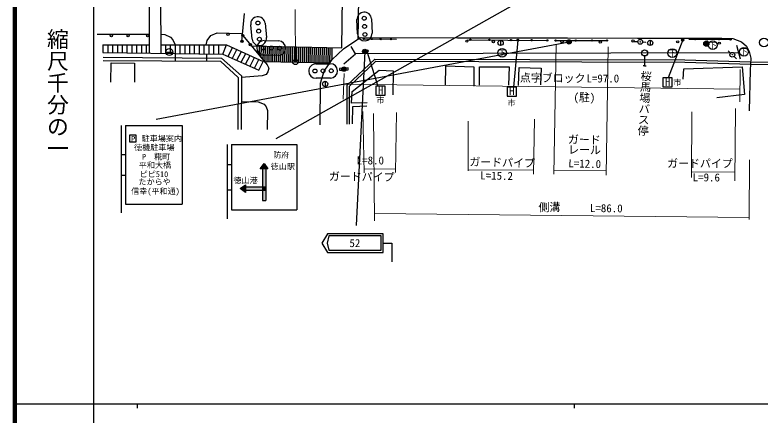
# Model space of a CAD drawing. Units: millimetres at full size, sheet at 1:1000; details may follow other scales. Extents: x 40000 to 680000, y 20000 to 380000.
# Drawn here: x 40000 to 210523, y 202409 to 294059 of the extents above; entities that cross this region are included whole.
import ezdxf
from ezdxf.enums import TextEntityAlignment as Align

# ---------------------------------------------------------------- set-up
doc = ezdxf.new("R2010")
doc.units = ezdxf.units.MM
doc.header["$LTSCALE"] = 1000
doc.linetypes.add('CHAIN', pattern=[18.5, 12, -1.5, 3.5, -1.5])
for name, color, linetype, lineweight in [('M-BGD', 7, 'Continuous', 25), ('M-BGD-EXST', 7, 'Continuous', 25), ('M-BMK', 2, 'CHAIN', 13), ('M-BMK-SRVR', 3, 'Continuous', 25), ('M-STR-HTXT', 7, 'Continuous', 13), ('M-STR-STR3', 7, 'Continuous', 25), ('M-STR-STRC', 7, 'Continuous', 25), ('M-TTL', 2, 'Continuous', 140), ('M-TTL-BAND', 7, 'Continuous', 25)]:
    doc.layers.add(name, color=color, linetype=linetype, lineweight=lineweight)
doc.layers.add('M-BMK-HTXT', color=7, linetype='Continuous')
doc.styles.add('@ＭＳ ゴシック', font='')
doc.styles.add('ＭＳ ゴシック', font='')
doc.styles.get('@ＭＳ ゴシック').set_extended_font_data('@MS Gothic')
doc.styles.get('ＭＳ ゴシック').set_extended_font_data('MS Gothic')

msp = doc.modelspace()

# ---------------------------------------------------------------- hatches: boundary and pattern name
at = {"layer": 'M-BGD'}
h = msp.add_hatch(color=256, dxfattribs=at)
edge = h.paths.add_edge_path()
edge.add_ellipse((183101, 287883), major_axis=(47.9, 14.2), ratio=1, start_angle=-18.3063, end_angle=161.6937)
for points in [[(198827, 287473, 1), (197627, 287473, 1)], [(114784, 281614, 1), (115783, 281658, 0.41421), (115262, 282135, 0.41421)]]:
    msp.add_hatch(color=256, dxfattribs=at).paths.add_polyline_path(points)
h = msp.add_hatch(color=256, dxfattribs=at)
edge = h.paths.add_edge_path()
edge.add_ellipse((204156, 284933), major_axis=(47.9, 14.2), ratio=1, start_angle=-60.46001, end_angle=119.53999)
at = {"layer": 'M-BGD-EXST'}
for points in [[(92203, 287999, 1), (91703, 287999, 1)], [(92203, 287999, 1), (91703, 287999, 1)], [(155332, 288269, 1), (154832, 288269, 1)], [(193071, 288318, 1), (192571, 288318, 1)], [(120807, 285786, 1), (120307, 285786, 1)]]:
    msp.add_hatch(color=256, dxfattribs=at).paths.add_polyline_path(points)
at = {"layer": 'M-STR-STRC'}
for points in [[(167319, 287859, 1), (166319, 287859, 1)], [(96429, 286887), (95979, 286897), (95933, 284783), (96371, 284257)], [(97329, 286868), (96879, 286878), (96810, 283732), (97077, 283412), (97253, 283409)], [(98229, 286848), (97779, 286858), (97703, 283399), (98153, 283389)], [(99128, 286828), (98678, 286838), (98603, 283379), (99053, 283369)], [(100028, 286809), (99578, 286818), (99502, 283359), (99952, 283349)], [(100928, 286789), (100478, 286799), (100402, 283340), (100852, 283330)], [(101828, 286769), (101378, 286779), (101302, 283320), (101752, 283310)], [(102727, 286749), (102278, 286759), (102202, 283300), (102652, 283290)], [(103627, 286730), (103177, 286740), (103102, 283280), (103551, 283270)], [(104527, 286710), (104077, 286720), (104001, 283261), (104451, 283251)], [(105427, 286690), (104977, 286700), (104901, 283241), (105351, 283231)], [(106327, 286670), (105877, 286680), (105801, 283221), (106251, 283211)], [(107226, 286651), (106777, 286661), (106701, 283201), (107151, 283192)], [(108126, 286631), (107676, 286641), (107600, 283182), (108050, 283172)], [(109026, 286611), (108576, 286621), (108500, 283162), (108950, 283152)], [(109926, 286592), (109476, 286601), (109400, 283142), (109850, 283132)], [(110826, 286572), (110376, 286582), (110300, 283123), (110750, 283113)], [(111725, 286552), (111275, 286562), (111200, 283103), (111649, 283093)], [(112625, 286532), (112175, 286542), (112099, 283083), (112110, 283083), (112564, 283753)], [(120569, 285676, 1), (119569, 285676, 1)], [(97035, 260023), (97910, 258773), (97410, 258773), (96660, 258773), (96160, 258773)], [(96660, 258773), (97410, 258773), (97410, 254648), (96660, 254648)], [(92785, 255148), (92785, 254648), (92785, 253898), (92785, 253398), (91535, 254273)], [(91535, 254273), (92071, 254648), (92785, 254648), (92785, 253898), (92785, 253398)], [(92785, 254648), (96660, 254648), (96660, 253898), (92785, 253898)], [(96660, 254648), (97410, 254648), (97410, 253898), (96660, 253898)], [(96660, 253898), (97410, 253898), (97410, 251523), (96660, 251523)]]:
    msp.add_hatch(color=256, dxfattribs=at).paths.add_polyline_path(points)

# ---------------------------------------------------------------- linework, layer by layer
at = {"layer": 'M-BGD'}
for p, q in [((58789, 289640), (70758, 289642)), ((119679, 288556), (127285, 288480)), ((143597, 288370), (161992, 288208)), ((151142, 288252), (151142, 287052)), ((163731, 288165), (175477, 288197)), ((185377, 288256), (185377, 287056)), ((194226, 288485), (204020, 288456)), ((182551, 287900), (181801, 287924)), ((183651, 287866), (184400, 287843)), ((74551, 285544), (76151, 285544)), ((76658, 285223), (76645, 283508)), ((83852, 285136), (83839, 283454)), ((203760, 285315), (203220, 285836)), ((184085, 284646), (184085, 282395)), ((204552, 284552), (205092, 284031)), ((184085, 282395), (183735, 282395)), ((184085, 282395), (184435, 282395)), ((110984, 278847), (110984, 277647))]:
    msp.add_line(p, q, dxfattribs=at)
for points in [[(83779, 287235), (83966, 288202), (84830, 289350), (86312, 289952), (91739, 289804), (97729, 282632), (98107, 281848), (97889, 281050), (97482, 280412), (96611, 280136), (91855, 279754)], [(73354, 289644), (74345, 289546), (75599, 288934), (76152, 288322), (76656, 287235)], [(109825, 268885), (109932, 278397), (110792, 281135), (112636, 283860), (115176, 286318), (118277, 288349), (119269, 288889), (141255, 288828), (166461, 288816), (182433, 288750), (201773, 288710), (204307, 288679), (206290, 287907), (207431, 286899), (208015, 285704), (208408, 284115), (208249, 281429), (208032, 272060)], [(60186, 283632), (87017, 283430), (91105, 279737), (91034, 267837)], [(60192, 284382), (87308, 284178), (91857, 280068), (91784, 267832)], [(61948, 278620), (62020, 283105), (67348, 282979), (67348, 278673)], [(116066, 269064), (116044, 277982), (122385, 283924), (193276, 283767), (208388, 283311), (213839, 283205), (259458, 281728)], [(116566, 269065), (116544, 277766), (122582, 283424), (193268, 283267), (208376, 282811), (213826, 282705), (259434, 281228)], [(114828, 281841), (114275, 281817), (114294, 281368), (114847, 281392)], [(116283, 281679), (116273, 281904), (115720, 281880)], [(115740, 281430), (116292, 281454), (116283, 281679)], [(120591, 273909), (117019, 273841), (117156, 276479), (123348, 281376), (126534, 281285), (126465, 275715)], [(138548, 277883), (138577, 282379), (145054, 282179), (144996, 277768)], [(146317, 277940), (146317, 282178), (153109, 282150), (152938, 277940)], [(155208, 277882), (155409, 281978), (160395, 281863), (160252, 278026)], [(192921, 279313), (193088, 281707), (206434, 282187), (206985, 275814), (200591, 275048)], [(91822, 274255), (95704, 274159), (97027, 273649), (97518, 273026), (97764, 272157), (97708, 267787)], [(117224, 269111), (117315, 273113), (120523, 273204)]]:
    msp.add_lwpolyline(points, dxfattribs=at)
for centre, radius in [((62079, 289312), 250), ((65902, 289312), 250), ((70366, 289268), 250), ((88773, 289615), 250), ((92149, 289313), 250), ((119852, 288555), 150), ((121684, 288536), 150), ((123709, 288516), 150), ((126073, 288492), 150), ((143413, 288055), 250), ((144196, 288365), 150), ((148586, 288326), 150), ((151142, 287652), 600), ((153532, 288282), 150), ((158233, 288241), 150), ((161832, 288209), 150), ((163731, 288165), 150), ((165199, 287940), 250), ((168344, 288178), 150), ((172043, 288188), 150), ((175477, 288197), 150), ((181451, 288086), 250), ((183101, 287883), 550), ((185377, 287656), 600), ((195664, 288481), 150), ((198404, 288473), 150), ((201100, 288465), 150), ((203736, 288457), 150), ((93885, 287234), 250), ((149499, 287929), 250), ((173947, 287834), 250), ((183101, 287883), 50), ((191675, 287889), 250), ((198227, 287473), 600), ((201189, 287597), 250), ((75351, 285544), 800), ((184085, 285346), 700), ((204156, 284933), 550), ((204156, 284933), 50), ((115284, 281636), 500), ((110984, 278247), 600)]:
    msp.add_circle(centre, radius, dxfattribs=at)
at = {"layer": 'M-BGD-EXST'}
for p, q in [((91953, 287999), (92521, 294415)), ((155082, 288269), (154118, 277546)), ((192821, 288318), (189505, 279665)), ((120557, 285786), (123038, 277750)), ((190399, 279665), (188299, 279665)), ((188299, 279665), (188299, 277565)), ((190399, 277565), (190399, 279665)), ((124706, 277750), (122606, 277750)), ((122606, 277750), (122606, 275650)), ((124706, 275650), (124706, 277750)), ((154745, 277546), (152645, 277546)), ((152645, 277546), (152645, 275446)), ((154745, 275446), (154745, 277546)), ((188299, 277565), (190399, 277565)), ((122606, 275650), (124706, 275650)), ((152645, 275446), (154745, 275446))]:
    msp.add_line(p, q, dxfattribs=at)
for centre, radius in [((91953, 287999), 250), ((91953, 287999), 250), ((155082, 288269), 250), ((192821, 288318), 250), ((211413, 287727), 1000), ((199680, 287116), 1000), ((206833, 285616), 1000), ((120557, 285786), 250), ((151517, 285355), 1000), ((190442, 285323), 1000)]:
    msp.add_circle(centre, radius, dxfattribs=at)
at = {"layer": 'M-BMK'}
msp.add_lwpolyline([(104176, 283271), (104116, 302500), (159141, 301768), (195091, 301090), (209771, 300788), (236359, 300109), (260306, 299432)], dxfattribs=at)
at = {"layer": 'M-BMK-SRVR'}
msp.add_circle((104176, 283271), 600, dxfattribs=at)
at = {"layer": 'M-STR-HTXT'}
for p, q in [((163294, 257567), (163858, 287306)), ((175794, 286748), (175293, 257353)), ((205909, 274161), (205952, 281576)), ((115360, 280626), (115146, 274747)), ((115272, 278224), (205925, 277022)), ((119607, 271955), (119921, 257899)), ((122284, 246934), (122092, 271503)), ((127071, 257959), (127286, 271707)), ((194863, 256854), (194900, 271895)), ((204762, 256044), (204909, 272594)), ((143699, 258324), (143753, 269685)), ((158639, 257621), (158910, 270172)), ((208045, 247175), (208108, 260844)), ((119901, 258818), (127084, 258754)), ((143700, 258606), (158657, 258473)), ((163311, 258432), (175310, 258325)), ((194866, 258151), (204780, 258063)), ((122271, 248565), (208047, 247679))]:
    msp.add_line(p, q, dxfattribs=at)
at = {"layer": 'M-STR-STR3'}
for p, q in [((70751, 317750), (70759, 285296)), ((73334, 317750), (73358, 285264)), ((60143, 287235), (70758, 287235)), ((60143, 287235), (60143, 285425)), ((61243, 287235), (61243, 285412)), ((62343, 287235), (62343, 285398)), ((63443, 287235), (63443, 285385)), ((64543, 287235), (64543, 285372)), ((65643, 287235), (65643, 285358)), ((66743, 287235), (66743, 285345)), ((67843, 287235), (67843, 285331)), ((68943, 287235), (68943, 285318)), ((70043, 287235), (70043, 285304)), ((74456, 287235), (74458, 285250)), ((75556, 287235), (75558, 285237)), ((76656, 287235), (76658, 285223)), ((77756, 287235), (77758, 285210)), ((78856, 287235), (78858, 285197)), ((79956, 287235), (79958, 285183)), ((81056, 287235), (81058, 285170)), ((82156, 287235), (82158, 285156)), ((83256, 287235), (83258, 285143)), ((84356, 287235), (84358, 285129)), ((85456, 287235), (85458, 285116)), ((86556, 287235), (86558, 285102)), ((87598, 285090), (88426, 287235)), ((88775, 284564), (89822, 286590)), ((89780, 284114), (90822, 286128)), ((90786, 283665), (91821, 285665)), ((91792, 283215), (92820, 285203)), ((92798, 282765), (93820, 284741)), ((93804, 282316), (94819, 284279)), ((94810, 281866), (95819, 283817)), ((95816, 281417), (96818, 283354))]:
    msp.add_line(p, q, dxfattribs=at)
for points in [[(73356, 287235), (88426, 287235), (96818, 283354)], [(60143, 285425), (87598, 285090), (95816, 281417)]]:
    msp.add_lwpolyline(points, dxfattribs=at)
at = {"layer": 'M-STR-STRC'}
for p, q in [((118911, 315368), (118443, 288439)), ((99812, 265783), (163473, 301690)), ((94275, 288533), (93957, 291817)), ((97242, 292135), (97560, 288851)), ((118419, 289690), (118272, 292987)), ((121569, 293134), (121716, 289837)), ((72341, 270199), (166819, 287859)), ((95933, 284783), (95979, 286897)), ((96371, 284257), (96429, 286887)), ((96810, 283732), (96879, 286878)), ((97044, 288161), (100343, 288088)), ((97253, 283409), (97329, 286868)), ((97703, 283399), (97779, 286858)), ((98153, 283389), (98229, 286848)), ((98603, 283379), (98678, 286838)), ((99053, 283369), (99128, 286828)), ((99502, 283359), (99578, 286818)), ((99952, 283349), (100028, 286809)), ((100402, 283340), (100478, 286799)), ((100852, 283330), (100928, 286789)), ((101302, 283320), (101378, 286779)), ((101752, 283310), (101828, 286769)), ((102202, 283300), (102278, 286759)), ((102652, 283290), (102727, 286749)), ((103102, 283280), (103177, 286740)), ((103551, 283270), (103627, 286730)), ((104001, 283261), (104077, 286720)), ((104451, 283251), (104527, 286710)), ((104901, 283241), (104977, 286700)), ((105351, 283231), (105427, 286690)), ((105801, 283221), (105877, 286680)), ((106251, 283211), (106327, 286670)), ((106701, 283201), (106777, 286661)), ((107151, 283192), (107226, 286651)), ((107600, 283182), (107676, 286641)), ((108050, 283172), (108126, 286631)), ((108500, 283162), (108576, 286621)), ((108950, 283152), (109026, 286611)), ((109400, 283142), (109476, 286601)), ((109850, 283132), (109926, 286592)), ((110300, 283123), (110376, 286582)), ((110750, 283113), (110826, 286572)), ((111200, 283103), (111275, 286562)), ((111649, 283093), (111725, 286552)), ((112099, 283083), (112175, 286542)), ((112564, 283753), (112625, 286532)), ((205091, 287163), (205929, 283979)), ((100271, 284789), (96972, 284861)), ((205555, 285402), (117954, 285174)), ((120069, 285676), (118116, 245831)), ((97077, 283412), (112110, 283083)), ((108861, 282843), (112161, 282888)), ((112206, 279588), (108906, 279543)), ((64312, 268706), (64312, 248706)), ((65312, 268706), (78312, 268706)), ((65312, 268706), (65312, 250706)), ((78312, 268706), (78312, 250706)), ((67744, 266500), (66244, 266500)), ((66244, 266500), (66244, 265000)), ((67744, 265000), (67744, 266500)), ((66244, 265000), (67744, 265000)), ((88535, 264388), (88535, 247388)), ((89535, 264388), (89535, 249388)), ((89535, 264388), (104535, 264388)), ((104535, 264388), (104535, 249388)), ((64312, 262081), (65312, 262081)), ((88535, 259763), (89535, 259763)), ((96160, 258773), (97035, 260023)), ((97035, 260023), (97910, 258773)), ((97910, 258773), (96160, 258773)), ((96660, 258773), (96660, 251523)), ((97410, 258773), (97410, 251523)), ((64312, 257331), (65312, 257331)), ((91535, 254273), (92785, 255148)), ((92785, 253398), (91535, 254273)), ((92785, 255148), (92785, 253398)), ((92785, 254648), (97410, 254648)), ((97410, 254648), (97410, 253898)), ((88535, 254013), (89535, 254013)), ((92785, 253898), (97410, 253898)), ((65312, 250706), (78312, 250706)), ((96660, 251523), (97410, 251523)), ((89535, 249388), (104535, 249388)), ((111545, 243931), (110257, 241801)), ((124275, 243931), (111545, 243931)), ((124275, 239670), (124275, 243931)), ((111827, 243431), (111425, 241801)), ((123775, 243431), (111827, 243431)), ((123775, 240170), (123775, 243431)), ((110257, 241801), (111545, 239670)), ((111425, 241801), (111827, 240170)), ((124275, 241800), (126275, 241800)), ((126275, 241800), (126275, 237498)), ((111545, 239670), (124275, 239670)), ((111827, 240170), (123775, 240170))]:
    msp.add_line(p, q, dxfattribs=at)
for points in [[(94133, 286938), (114813, 286484), (115206, 315557)], [(115254, 282825), (117954, 285174), (116969, 286793)]]:
    msp.add_lwpolyline(points, dxfattribs=at)
for centre, radius in [((119929, 293284), 450), ((95596, 292200), 450), ((120011, 291426), 450), ((95775, 290349), 450), ((120094, 289568), 450), ((95954, 288497), 450), ((166819, 287859), 500), ((96811, 286498), 450), ((98670, 286457), 450), ((100530, 286416), 450), ((120069, 285676), 500), ((108660, 281207), 450), ((110520, 281233), 450), ((112380, 281258), 450)]:
    msp.add_circle(centre, radius, dxfattribs=at)
for centre, start, end in [((95600, 291976), 95.53053, 185.53053), ((95600, 291976), 5.53053, 95.53053), ((119921, 293061), 92.54622, 182.54622), ((119921, 293061), 2.54622, 92.54622), ((95918, 288692), 185.53053, 275.53053), ((95918, 288692), 275.53053, 5.53053), ((120067, 289764), 182.54622, 272.54622), ((120067, 289764), 272.54622, 2.54622), ((97008, 286511), 88.74395, 178.74395), ((97008, 286511), 178.74395, 268.74395), ((100307, 286439), 358.74395, 88.74395), ((100307, 286439), 268.74395, 358.74395), ((108884, 281193), 90.78442, 180.78442), ((112183, 281238), 0.78442, 90.78442), ((108884, 281193), 180.78442, 270.78442), ((112183, 281238), 270.78442, 0.78442)]:
    msp.add_arc(centre, 1650, start, end, dxfattribs=at)
at = {"layer": 'M-TTL'}
msp.add_line((40000, 380000), (40000, 20000), dxfattribs=at)
at = {"layer": 'M-TTL-BAND'}
for p, q in [((58000, 370000), (58000, 20000)), ((40000, 205000), (579000, 205000)), ((68000, 205000), (68000, 204000)), ((168000, 205000), (168000, 204000))]:
    msp.add_line(p, q, dxfattribs=at)

# ---------------------------------------------------------------- texts
at = {"layer": 'M-BGD-EXST', "style": 'ＭＳ ゴシック'}
for p in [(199680, 287116), (151517, 285355), (190442, 285323), (206833, 285616)]:
    msp.add_text('下', height=1320, dxfattribs=at).set_placement(p, align=Align.MIDDLE_CENTER)
for s, height, p in [('H', 1833, (188752, 277257)), ('市', 1320, (190663, 277526)), ('H', 1833, (123059, 275342)), ('H', 1833, (153098, 275138)), ('市', 1320, (122720, 273482)), ('市', 1320, (152728, 272899))]:
    msp.add_text(s, height=height, dxfattribs=at).set_placement(p, align=Align.BOTTOM_LEFT)
at = {"layer": 'M-BMK-HTXT'}
for s, rotation, style, p in [('桜馬場バス停', 266.82, '@ＭＳ ゴシック', (183002, 281383)), ('(駐)', 359.029, 'ＭＳ ゴシック', (167797, 273727))]:
    msp.add_text(s, height=1833, rotation=rotation, dxfattribs=dict(at, style=style)).set_placement(p, align=Align.BOTTOM_LEFT)
at = {"layer": 'M-STR-HTXT', "style": 'ＭＳ ゴシック'}
for s, rotation, p in [('点字ブロック', 359.324, (155543, 278225)), ('ガード', 358.919, (166516, 264094)), ('レール', 358.898, (166564, 261758)), ('L=8.0', 359.813, (118217, 259280)), ('ガードパイプ', 358.73, (143965, 258962)), ('L=12.0', 358.409, (166613, 258639)), ('ガードパイプ', 359.756, (189250, 258609)), ('ガードパイプ', 359.202, (111839, 255631)), ('L=15.2', 358.844, (146464, 255846)), ('L=9.6', 359.406, (195084, 255420)), ('側溝', 0.651, (159832, 248511)), ('L=86.0', 359.264, (171575, 248373))]:
    msp.add_text(s, height=1833, rotation=rotation, dxfattribs=at).set_placement(p, align=Align.BOTTOM_LEFT)
msp.add_text('L=97.0', height=1833, dxfattribs=at).set_placement((170789, 278034), align=Align.BOTTOM_LEFT)
at = {"layer": 'M-STR-STRC', "style": 'ＭＳ ゴシック'}
for s, height, p in [('P', 1320, (67063, 265678)), ('駐車場案内', 1320, (73613, 265734)), ('徳機駐車場', 1320, (71897, 263675)), ('防府', 1320, (100959, 261994)), ('P\u3000糀町', 1320, (72317, 261578)), ('平和大橋', 1320, (72050, 259633)), ('徳山駅', 1320, (101302, 259325)), ('ピピ510', 1320, (71821, 257574)), ('たからや', 1320, (71973, 255820)), ('徳山港', 1320, (92785, 256148)), ('信幸(平和通)', 1320, (72164, 253685)), ('52', 1833, (117801, 241801))]:
    msp.add_text(s, height=height, dxfattribs=at).set_placement(p, align=Align.MIDDLE_CENTER)
at = {"layer": 'M-TTL-BAND', "style": '@ＭＳ ゴシック'}
msp.add_text('縮尺千分の一', height=3666, rotation=270, dxfattribs=at).set_placement((49777, 261030), align=Align.MIDDLE_RIGHT)

doc.saveas('drawing.dxf')
